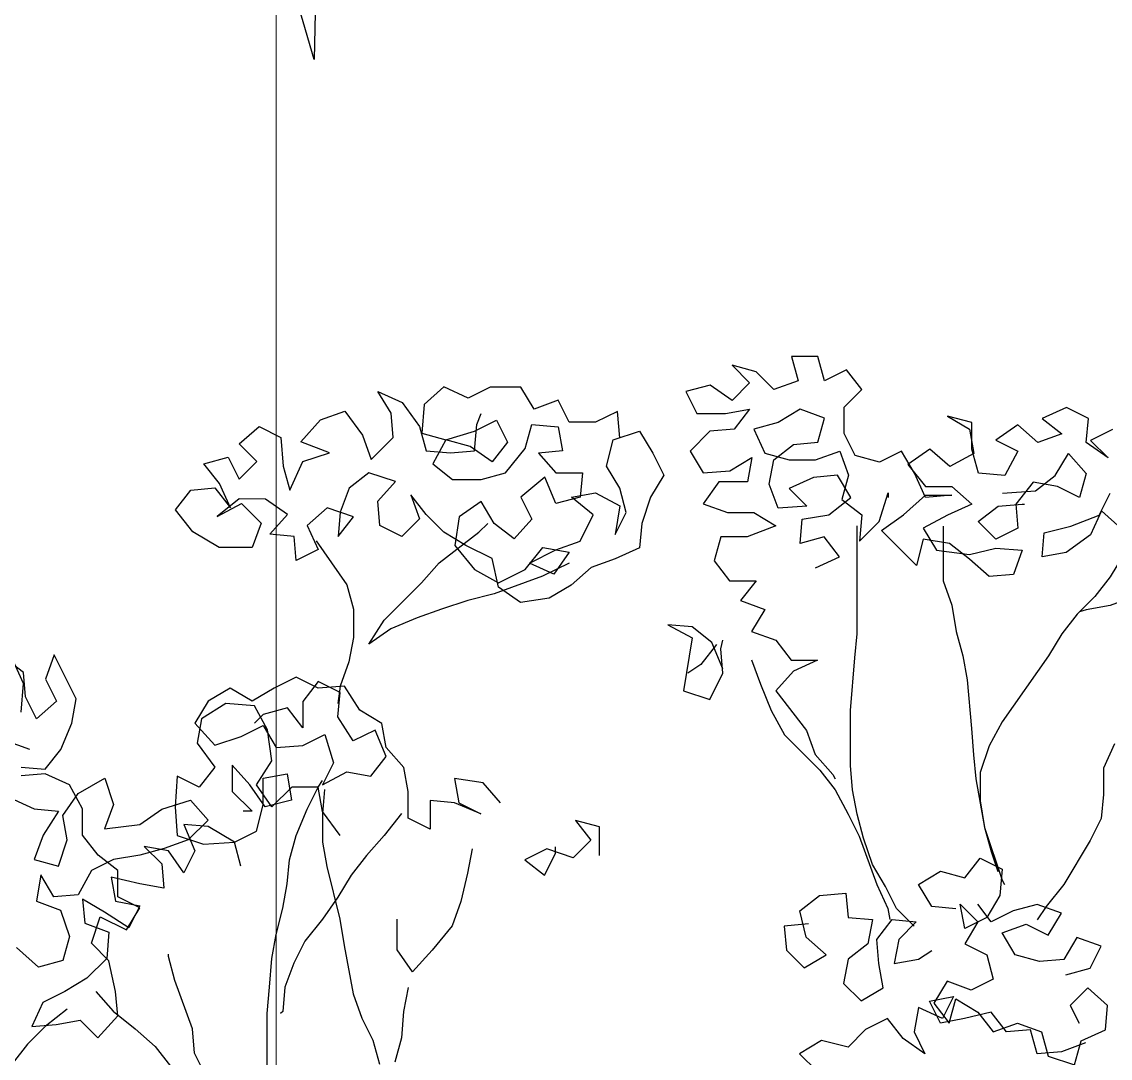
# Model space of a CAD drawing. Header units: millimetres. Extents: x 684983 to 685377, y 990360 to 990509.
# Drawn here: x 685207.81 to 685208.524, y 990441.139 to 990441.819 of the extents above; entities that cross this region are included whole.
import ezdxf

# ---------------------------------------------------------------- set-up
doc = ezdxf.new("R2010")
doc.units = ezdxf.units.MM
doc.layers.add('grid', color=8, linetype='Continuous', lineweight=9)
doc.layers.add('SYMBOLS', color=7, linetype='Continuous')
doc.layers.add('TEAK', color=7, linetype='Continuous')

# ---------------------------------------------------------------- blocks, each defined once
blk = doc.blocks.new('A$C11072AF8')
at = {"color": 3}
blk.add_lwpolyline([(1.05135, 1.23773), (1.04452, 0.91726), (0.94894, 1.24455)], dxfattribs=at)
blk = doc.blocks.new('A$C0CA14312')
blk.add_blockref('A$C11072AF8', (0, 0))
blk = doc.blocks.new('CCONUT')
at = {"xscale": 0.6000000000000001, "yscale": 0.6000000000000001, "zscale": 0.6000000000000001}
blk.add_blockref('A$C0CA14312', (-0.45164, -0.018), dxfattribs=at)
blk = doc.blocks.new('A$C25655A80')
at = {"color": 62}
for p, q in [((-0.01827, 2.09854), (-0.01539, 2.08796)), ((-0.00673, 2.09853), (-0.01827, 2.09854)), ((-0.00386, 2.08795), (-0.00673, 2.09853)), ((-0.04423, 2.09472), (-0.03654, 2.08702)), ((-0.03365, 2.09182), (-0.04423, 2.09472)), ((-0.02597, 2.08413), (-0.03365, 2.09182)), ((0.00576, 2.09275), (-0.00386, 2.08795)), ((0.01248, 2.08409), (0.00576, 2.09275)), ((-0.19901, 2.08332), (-0.18844, 2.07851)), ((-0.19325, 2.07371), (-0.19901, 2.08332)), ((-0.17016, 2.08522), (-0.17882, 2.07754)), ((-0.15959, 2.0804), (-0.17016, 2.08522)), ((-0.14998, 2.0852), (-0.15959, 2.0804)), ((-0.13652, 2.08519), (-0.14998, 2.0852)), ((-0.13076, 2.07557), (-0.13652, 2.08519)), ((-0.05385, 2.08607), (-0.06442, 2.0832)), ((-0.04424, 2.07934), (-0.05385, 2.08607)), ((-0.03654, 2.08702), (-0.04424, 2.07934)), ((-0.01539, 2.08796), (-0.02597, 2.08413)), ((0.00478, 2.07641), (0.01248, 2.08409)), ((-0.12018, 2.07941), (-0.13076, 2.07557)), ((-0.11538, 2.06979), (-0.12018, 2.07941)), ((-0.06442, 2.0832), (-0.05963, 2.07358)), ((-0.22401, 2.07085), (-0.21343, 2.07469)), ((-0.21343, 2.07469), (-0.20575, 2.0641)), ((-0.18844, 2.07851), (-0.18075, 2.06793)), ((-0.17882, 2.07754), (-0.1798, 2.06504)), ((-0.09423, 2.07458), (-0.10385, 2.06978)), ((-0.09328, 2.06304), (-0.09423, 2.07458)), ((-0.04713, 2.07357), (-0.03655, 2.07548)), ((-0.03655, 2.07548), (-0.04329, 2.06684)), ((-0.01444, 2.07546), (-0.02406, 2.06971)), ((-0.00387, 2.07161), (-0.01444, 2.07546)), ((0.00477, 2.06487), (0.00478, 2.07641)), ((0.10188, 2.07632), (0.0913, 2.07152)), ((0.11148, 2.0715), (0.10188, 2.07632)), ((-0.23267, 2.06124), (-0.22401, 2.07085)), ((-0.19229, 2.06313), (-0.19325, 2.07371)), ((-0.15672, 2.06598), (-0.14711, 2.07078)), ((-0.15576, 2.06886), (-0.15383, 2.07367)), ((-0.14711, 2.07078), (-0.14231, 2.06116)), ((-0.10385, 2.06978), (-0.11538, 2.06979)), ((-0.05963, 2.07358), (-0.04713, 2.07357)), ((-0.02406, 2.06971), (-0.03464, 2.06683)), ((-0.00677, 2.06104), (-0.00387, 2.07161)), ((0.04996, 2.07252), (0.05957, 2.06674)), ((0.06053, 2.06963), (0.04996, 2.07252)), ((0.06052, 2.05809), (0.06053, 2.06963)), ((0.0913, 2.07152), (0.09994, 2.06479)), ((0.11051, 2.06093), (0.11148, 2.0715)), ((-0.25959, 2.06031), (-0.25093, 2.06799)), ((-0.25093, 2.06799), (-0.24132, 2.06318)), ((-0.18075, 2.06793), (-0.17788, 2.05735)), ((-0.1798, 2.06504), (-0.16922, 2.06215)), ((-0.16922, 2.06215), (-0.15672, 2.06598)), ((-0.15673, 2.05733), (-0.15576, 2.06886)), ((-0.13462, 2.05827), (-0.13173, 2.06884)), ((-0.13173, 2.06884), (-0.12019, 2.06787)), ((-0.12019, 2.06787), (-0.11828, 2.05729)), ((-0.09617, 2.06208), (-0.08463, 2.06592)), ((-0.08463, 2.06592), (-0.07887, 2.0563)), ((-0.05386, 2.06589), (-0.06252, 2.05724)), ((-0.04329, 2.06684), (-0.05386, 2.06589)), ((-0.03464, 2.06683), (-0.02984, 2.05625)), ((0.00957, 2.05525), (0.00477, 2.06487)), ((0.05957, 2.06674), (0.06148, 2.05617)), ((0.08072, 2.06865), (0.0711, 2.06193)), ((0.08936, 2.06095), (0.08072, 2.06865)), ((0.09994, 2.06479), (0.08936, 2.06095)), ((0.12205, 2.06669), (0.11244, 2.06189)), ((-0.2519, 2.05261), (-0.25959, 2.06031)), ((-0.24132, 2.06318), (-0.24037, 2.05068)), ((-0.22018, 2.05643), (-0.23267, 2.06124)), ((-0.20575, 2.0641), (-0.20192, 2.05353)), ((-0.20192, 2.05353), (-0.19229, 2.06313)), ((-0.16922, 2.06215), (-0.175, 2.05158)), ((-0.15865, 2.05925), (-0.16922, 2.06215)), ((-0.14231, 2.06116), (-0.14905, 2.05252)), ((-0.09906, 2.05055), (-0.09617, 2.06208)), ((-0.026, 2.05336), (-0.01734, 2.06009)), ((-0.01734, 2.06009), (-0.00677, 2.06104)), ((0.0711, 2.06193), (0.08071, 2.05711)), ((0.12012, 2.05419), (0.11051, 2.06093)), ((0.11244, 2.06189), (0.12012, 2.05419)), ((-0.23172, 2.05259), (-0.22018, 2.05643)), ((-0.17788, 2.05735), (-0.16731, 2.05638)), ((-0.16731, 2.05638), (-0.15673, 2.05733)), ((-0.14905, 2.05252), (-0.15865, 2.05925)), ((-0.14328, 2.0477), (-0.13462, 2.05827)), ((-0.11828, 2.05729), (-0.12885, 2.05634)), ((-0.12885, 2.05634), (-0.12117, 2.04768)), ((-0.07887, 2.0563), (-0.07407, 2.04668)), ((-0.06252, 2.05724), (-0.05677, 2.04763)), ((-0.02984, 2.05625), (-0.01927, 2.05336)), ((-0.00773, 2.05335), (0.00284, 2.05718)), ((0.00284, 2.05718), (0.00668, 2.04661)), ((0.02014, 2.05236), (0.00957, 2.05525)), ((0.02976, 2.05716), (0.02014, 2.05236)), ((0.03552, 2.04754), (0.02976, 2.05716)), ((0.04226, 2.05811), (0.03264, 2.05139)), ((0.0509, 2.05041), (0.04226, 2.05811)), ((0.06148, 2.05617), (0.0509, 2.05041)), ((0.0634, 2.04752), (0.06052, 2.05809)), ((0.08071, 2.05711), (0.07493, 2.04654)), ((0.09704, 2.04652), (0.10282, 2.05613)), ((0.10282, 2.05613), (0.1105, 2.04747)), ((-0.27498, 2.05167), (-0.2644, 2.05454)), ((-0.26826, 2.04301), (-0.27498, 2.05167)), ((-0.2644, 2.05454), (-0.2596, 2.04493)), ((-0.2596, 2.04493), (-0.2519, 2.05261)), ((-0.24037, 2.05068), (-0.2375, 2.0401)), ((-0.2375, 2.0401), (-0.23172, 2.05259)), ((-0.175, 2.05158), (-0.16636, 2.04484)), ((-0.0933, 2.04093), (-0.09906, 2.05055)), ((-0.04523, 2.04858), (-0.03561, 2.05434)), ((-0.03561, 2.05434), (-0.03754, 2.04376)), ((-0.02793, 2.04279), (-0.026, 2.05336)), ((-0.01927, 2.05336), (-0.00773, 2.05335)), ((0.03264, 2.05139), (0.04032, 2.04177)), ((-0.20288, 2.04776), (-0.21154, 2.04104)), ((-0.19135, 2.0439), (-0.20288, 2.04776)), ((-0.15386, 2.04483), (-0.14328, 2.0477)), ((-0.12598, 2.04577), (-0.13656, 2.03712)), ((-0.12118, 2.03423), (-0.12598, 2.04577)), ((-0.12117, 2.04768), (-0.10964, 2.04767)), ((-0.10964, 2.04767), (-0.11061, 2.0371)), ((-0.07407, 2.04668), (-0.07985, 2.03707)), ((-0.05677, 2.04763), (-0.04523, 2.04858)), ((-0.0087, 2.04566), (-0.01928, 2.04086)), ((0.00187, 2.04661), (-0.0087, 2.04566)), ((0.00763, 2.03699), (0.00187, 2.04661)), ((0.00668, 2.04661), (0.00379, 2.03603)), ((0.04032, 2.03696), (0.03552, 2.04754)), ((0.07493, 2.04654), (0.0634, 2.04752)), ((0.08838, 2.0398), (0.09704, 2.04652)), ((0.1105, 2.04747), (0.10761, 2.0369)), ((-0.28076, 2.04014), (-0.27018, 2.04109)), ((-0.27018, 2.04109), (-0.26346, 2.03243)), ((-0.26346, 2.03243), (-0.26826, 2.04301)), ((-0.21154, 2.04104), (-0.2154, 2.03047)), ((-0.19905, 2.03526), (-0.19135, 2.0439)), ((-0.16636, 2.04484), (-0.15386, 2.04483)), ((-0.09043, 2.03035), (-0.0933, 2.04093)), ((-0.05004, 2.04377), (-0.05678, 2.03417)), ((-0.03754, 2.04376), (-0.05004, 2.04377)), ((-0.02409, 2.03221), (-0.02793, 2.04279)), ((-0.01928, 2.04086), (-0.0116, 2.03316)), ((0.04032, 2.04177), (0.05186, 2.04176)), ((0.05186, 2.04176), (0.0605, 2.03406)), ((0.08743, 2.04365), (0.07973, 2.03404)), ((0.098, 2.04172), (0.08743, 2.04365)), ((0.10761, 2.0369), (0.098, 2.04172)), ((-0.28749, 2.03149), (-0.28076, 2.04014)), ((-0.25961, 2.03628), (-0.26923, 2.02859)), ((-0.24807, 2.03626), (-0.25961, 2.03628)), ((-0.23847, 2.02953), (-0.24807, 2.03626)), ((-0.18463, 2.03813), (-0.18079, 2.02755)), ((-0.17791, 2.02947), (-0.18463, 2.03813)), ((-0.13656, 2.03712), (-0.13177, 2.02751)), ((-0.11061, 2.0371), (-0.12118, 2.03423)), ((-0.11445, 2.0371), (-0.10388, 2.03902)), ((-0.10485, 2.0294), (-0.11445, 2.0371)), ((-0.10388, 2.03902), (-0.09331, 2.03324)), ((-0.07985, 2.03707), (-0.0837, 2.02554)), ((-0.00199, 2.02931), (0.00763, 2.03699)), ((0.00379, 2.03603), (0.01243, 2.0293)), ((0.02012, 2.02641), (0.02398, 2.0389)), ((0.02398, 2.0389), (0.02397, 2.03698)), ((0.0307, 2.02928), (0.04032, 2.03792)), ((0.04032, 2.03792), (0.05185, 2.03791)), ((0.05185, 2.03791), (0.04032, 2.03696)), ((0.07396, 2.03885), (0.08838, 2.0398)), ((0.11625, 2.0292), (0.12107, 2.03881)), ((-0.27981, 2.02187), (-0.28749, 2.03149)), ((-0.26923, 2.02859), (-0.25865, 2.03435)), ((-0.25865, 2.03435), (-0.25001, 2.02569)), ((-0.22116, 2.03239), (-0.22982, 2.02471)), ((-0.20963, 2.02854), (-0.22116, 2.03239)), ((-0.1981, 2.02468), (-0.19905, 2.03526)), ((-0.15387, 2.03522), (-0.16349, 2.0285)), ((-0.14811, 2.0256), (-0.15387, 2.03522)), ((-0.09331, 2.03324), (-0.09524, 2.02074)), ((-0.05678, 2.03417), (-0.04621, 2.03031)), ((-0.0116, 2.03316), (-0.02409, 2.03221)), ((0.0605, 2.03406), (0.04992, 2.02926)), ((0.06338, 2.02637), (0.07204, 2.03309)), ((0.07204, 2.03309), (0.08261, 2.03404)), ((0.07973, 2.03404), (0.08068, 2.02347)), ((0.08261, 2.03404), (0.08357, 2.03404)), ((0.11722, 2.03112), (0.1124, 2.02055)), ((0.12586, 2.02343), (0.11722, 2.03112)), ((-0.24617, 2.02088), (-0.23847, 2.02953)), ((-0.2154, 2.03047), (-0.21637, 2.01989)), ((-0.21637, 2.01989), (-0.20963, 2.02854)), ((-0.18079, 2.02755), (-0.18849, 2.01987)), ((-0.17022, 2.02177), (-0.17791, 2.02947)), ((-0.16349, 2.0285), (-0.16542, 2.016)), ((-0.13177, 2.02751), (-0.13946, 2.01886)), ((-0.11063, 2.01787), (-0.10485, 2.0294)), ((-0.09524, 2.02074), (-0.09043, 2.03035)), ((-0.04621, 2.03031), (-0.03467, 2.0303)), ((-0.03467, 2.0303), (-0.02506, 2.02452)), ((-0.0145, 2.01682), (-0.01353, 2.0274)), ((-0.01353, 2.0274), (-0.00199, 2.02931)), ((0.01243, 2.0293), (0.01146, 2.01776)), ((0.01146, 2.01776), (0.02012, 2.02641)), ((0.02108, 2.02256), (0.0307, 2.02928)), ((0.04992, 2.02926), (0.03934, 2.0235)), ((0.07106, 2.01867), (0.06338, 2.02637)), ((0.10375, 2.02441), (0.11625, 2.0292)), ((-0.26828, 2.01513), (-0.27981, 2.02187)), ((-0.25001, 2.02569), (-0.25386, 2.01512)), ((-0.22982, 2.02471), (-0.22502, 2.01413)), ((-0.18849, 2.01987), (-0.1981, 2.02468)), ((-0.17216, 2.00832), (-0.15484, 2.02176)), ((-0.16061, 2.016), (-0.17022, 2.02177)), ((-0.15484, 2.02176), (-0.15099, 2.0256)), ((-0.13946, 2.01886), (-0.14811, 2.0256)), ((-0.0837, 2.02554), (-0.08467, 2.01497)), ((-0.02506, 2.02452), (-0.03756, 2.01973)), ((0.01046, 1.97739), (0.0105, 2.02449)), ((0.03644, 2.00717), (0.02108, 2.02256)), ((0.03934, 2.0235), (0.0451, 2.01389)), ((0.048, 2.02446), (0.04797, 2.00043)), ((0.08068, 2.02347), (0.07106, 2.01867)), ((0.09124, 2.01096), (0.09221, 2.02153)), ((0.09221, 2.02153), (0.10375, 2.02441)), ((-0.23559, 2.01991), (-0.24617, 2.02088)), ((-0.23464, 2.00934), (-0.23559, 2.01991)), ((-0.22598, 2.01798), (-0.21254, 1.99874)), ((-0.1212, 2.01404), (-0.11063, 2.01787)), ((-0.0491, 2.01974), (-0.05199, 2.00917)), ((-0.03756, 2.01973), (-0.0491, 2.01974)), ((-0.00392, 2.0197), (-0.0145, 2.01682)), ((0.0028, 2.01104), (-0.00392, 2.0197)), ((0.03934, 2.0187), (0.03644, 2.00717)), ((0.05087, 2.01677), (0.03934, 2.0187)), ((0.05952, 2.01003), (0.05087, 2.01677)), ((0.1124, 2.02055), (0.10182, 2.01287)), ((-0.25386, 2.01512), (-0.26828, 2.01513)), ((-0.22502, 2.01413), (-0.23464, 2.00934)), ((-0.16542, 2.016), (-0.15678, 2.00542)), ((-0.14908, 2.01022), (-0.16061, 2.016)), ((-0.13467, 2.0054), (-0.12697, 2.01501)), ((-0.13274, 2.00828), (-0.1212, 2.01404)), ((-0.12697, 2.01501), (-0.11544, 2.01307)), ((-0.11544, 2.01307), (-0.12217, 2.00347)), ((-0.08467, 2.01497), (-0.09525, 2.01017)), ((0.0451, 2.01389), (0.05952, 2.01195)), ((0.05952, 2.01195), (0.07106, 2.01482)), ((0.07106, 2.01482), (0.08259, 2.01385)), ((0.08259, 2.01385), (0.07874, 2.00328)), ((0.10182, 2.01287), (0.09124, 2.01096)), ((-0.17986, 1.99967), (-0.17216, 2.00832)), ((-0.14621, 1.99772), (-0.14908, 2.01022)), ((-0.12217, 2.00347), (-0.13274, 2.00828)), ((-0.11544, 2.00827), (-0.12698, 2.00251)), ((-0.09525, 2.01017), (-0.10583, 2.00633)), ((-0.05199, 2.00917), (-0.04527, 2.00051)), ((-0.00778, 2.00624), (0.0028, 2.01104)), ((0.06816, 2.00233), (0.05952, 2.01003)), ((0.12681, 2.01189), (0.12103, 2.00228)), ((-0.15678, 2.00542), (-0.14621, 1.99964)), ((-0.12698, 2.00251), (-0.14814, 1.99484)), ((-0.14621, 1.99964), (-0.13467, 2.0054)), ((-0.10583, 2.00633), (-0.11449, 1.99865)), ((0.07874, 2.00328), (0.06816, 2.00233)), ((-0.21254, 1.99874), (-0.20967, 1.98816)), ((-0.19621, 1.98335), (-0.17986, 1.99967)), ((-0.13661, 1.99098), (-0.14621, 1.99772)), ((-0.11449, 1.99865), (-0.12411, 1.99289)), ((-0.04527, 2.00051), (-0.03374, 2.0005)), ((-0.03374, 2.0005), (-0.04047, 1.99185)), ((0.04797, 2.00043), (0.05181, 1.98985)), ((0.12103, 2.00228), (0.1143, 1.99364)), ((-0.14814, 1.99484), (-0.15968, 1.99196)), ((0.1143, 1.99364), (0.1066, 1.98595)), ((0.1316, 1.99362), (0.12102, 1.98978)), ((-0.20967, 1.98816), (-0.20968, 1.97567)), ((-0.15968, 1.99196), (-0.17121, 1.98813)), ((-0.12411, 1.99289), (-0.13661, 1.99098)), ((-0.04047, 1.99185), (-0.0299, 1.988)), ((0.05181, 1.98985), (0.05372, 1.97831)), ((0.12102, 1.98978), (0.11045, 1.98787)), ((-0.18179, 1.98429), (-0.19333, 1.9795)), ((-0.17121, 1.98813), (-0.18179, 1.98429)), ((-0.0299, 1.988), (-0.03568, 1.97839)), ((0.1066, 1.98595), (0.09986, 1.97731)), ((0.11045, 1.98787), (0.10756, 1.98691)), ((-0.20295, 1.97278), (-0.19621, 1.98335)), ((-0.19333, 1.9795), (-0.20295, 1.97278)), ((-0.07221, 1.98131), (-0.06164, 1.97553)), ((-0.06163, 1.98034), (-0.07221, 1.98131)), ((-0.05299, 1.9736), (-0.06163, 1.98034)), ((-0.20968, 1.97567), (-0.21161, 1.9651)), ((-0.06164, 1.97553), (-0.0655, 1.95246)), ((-0.04915, 1.97071), (-0.04818, 1.97456)), ((-0.03568, 1.97839), (-0.02511, 1.97454)), ((-0.02511, 1.97454), (-0.01839, 1.96588)), ((0.00949, 1.96682), (0.01046, 1.97739)), ((0.05372, 1.97831), (0.0566, 1.96773)), ((0.09986, 1.97731), (0.09409, 1.9677)), ((-0.05107, 1.97264), (-0.0578, 1.96399)), ((-0.04819, 1.96206), (-0.05299, 1.9736)), ((-0.04819, 1.96014), (-0.04915, 1.97071)), ((-0.35389, 1.96042), (-0.36253, 1.96716)), ((-0.35389, 1.95561), (-0.35869, 1.96619)), ((-0.34042, 1.9681), (-0.34428, 1.95753)), ((-0.33083, 1.94886), (-0.34042, 1.9681)), ((-0.21161, 1.9651), (-0.21547, 1.95452)), ((-0.03569, 1.9659), (-0.03186, 1.95532)), ((-0.01839, 1.96588), (-0.00685, 1.96587)), ((-0.00685, 1.96587), (-0.01743, 1.96107)), ((0.00755, 1.94375), (0.00949, 1.96682)), ((0.0566, 1.96773), (0.05851, 1.95716)), ((0.09409, 1.9677), (0.07387, 1.93888)), ((-0.35294, 1.94984), (-0.35389, 1.96042)), ((-0.0578, 1.96399), (-0.06357, 1.96015)), ((-0.05397, 1.94861), (-0.04819, 1.96014)), ((-0.01743, 1.96107), (-0.02513, 1.95243)), ((-0.35486, 1.94312), (-0.35389, 1.95561)), ((-0.34428, 1.95753), (-0.33948, 1.94791)), ((-0.23469, 1.95839), (-0.24431, 1.95359)), ((-0.22508, 1.95357), (-0.23469, 1.95839)), ((-0.22508, 1.95646), (-0.23181, 1.94781)), ((-0.21547, 1.95164), (-0.22508, 1.95646)), ((-0.03186, 1.95532), (-0.02706, 1.94378)), ((0.05851, 1.95716), (0.06041, 1.93601)), ((-0.26353, 1.95361), (-0.27315, 1.94785)), ((-0.25392, 1.94783), (-0.26353, 1.95361)), ((-0.24431, 1.95359), (-0.25392, 1.94783)), ((-0.21354, 1.95452), (-0.22508, 1.95357)), ((-0.21644, 1.94107), (-0.21547, 1.95164)), ((-0.21547, 1.95452), (-0.21643, 1.94683)), ((-0.20682, 1.94394), (-0.21354, 1.95452)), ((-0.0655, 1.95246), (-0.05397, 1.94861)), ((-0.02513, 1.95243), (-0.01169, 1.93511)), ((-0.34814, 1.94023), (-0.35294, 1.94984)), ((-0.33948, 1.94791), (-0.34814, 1.94023)), ((-0.33276, 1.93829), (-0.33083, 1.94886)), ((-0.27315, 1.94785), (-0.27893, 1.93824)), ((-0.26546, 1.94688), (-0.27604, 1.94016)), ((-0.25296, 1.94591), (-0.26546, 1.94688)), ((-0.24721, 1.93533), (-0.25296, 1.94591)), ((-0.23181, 1.94781), (-0.23182, 1.93627)), ((-0.24912, 1.94206), (-0.25297, 1.93822)), ((-0.23855, 1.94493), (-0.24912, 1.94206)), ((-0.23182, 1.93627), (-0.23855, 1.94493)), ((-0.20972, 1.93049), (-0.21644, 1.94107)), ((-0.19722, 1.93817), (-0.20682, 1.94394)), ((-0.02706, 1.94378), (-0.0213, 1.9332)), ((0.00753, 1.91971), (0.00755, 1.94375)), ((-0.33758, 1.92676), (-0.33276, 1.93829)), ((-0.27893, 1.93824), (-0.27028, 1.92862)), ((-0.27604, 1.94016), (-0.27797, 1.92959)), ((-0.25874, 1.93245), (-0.24913, 1.93725)), ((-0.24913, 1.93725), (-0.24337, 1.92763)), ((-0.1953, 1.92759), (-0.19722, 1.93817)), ((0.06041, 1.93601), (0.06136, 1.92447)), ((0.07387, 1.93888), (0.06809, 1.92831)), ((-0.27028, 1.92862), (-0.25874, 1.93245)), ((-0.2453, 1.92187), (-0.24721, 1.93533)), ((-0.23183, 1.92858), (-0.22221, 1.93338)), ((-0.22221, 1.93338), (-0.21838, 1.92088)), ((-0.2001, 1.93528), (-0.20972, 1.93049)), ((-0.19531, 1.92374), (-0.2001, 1.93528)), ((-0.0213, 1.9332), (-0.00593, 1.9178)), ((-0.01169, 1.93511), (-0.00785, 1.92453)), ((-0.35103, 1.92677), (-0.3616, 1.93063)), ((-0.34431, 1.91811), (-0.33758, 1.92676)), ((-0.27797, 1.92959), (-0.27029, 1.91901)), ((-0.24337, 1.92763), (-0.23183, 1.92858)), ((-0.18762, 1.91893), (-0.1953, 1.92759)), ((0.06809, 1.92831), (0.06424, 1.91678)), ((0.12289, 1.92922), (0.11807, 1.91865)), ((-0.25203, 1.9113), (-0.2453, 1.92187)), ((-0.20204, 1.9151), (-0.19531, 1.92374)), ((-0.00785, 1.92453), (-0.00017, 1.91588)), ((0.06136, 1.92447), (0.06231, 1.9139)), ((-0.35489, 1.91908), (-0.34431, 1.91811)), ((-0.27029, 1.91901), (-0.27703, 1.91036)), ((-0.2626, 1.91996), (-0.26261, 1.90842)), ((-0.25492, 1.9113), (-0.2626, 1.91996)), ((-0.21838, 1.92088), (-0.2232, 1.91127)), ((-0.2232, 1.91127), (-0.21262, 1.91703)), ((-0.21262, 1.91703), (-0.20204, 1.9151)), ((-0.18571, 1.90835), (-0.18762, 1.91893)), ((-0.00593, 1.9178), (0.00079, 1.90915)), ((0.00848, 1.90914), (0.00753, 1.91971)), ((0.11807, 1.91865), (0.11806, 1.90712)), ((-0.34431, 1.91619), (-0.35489, 1.91524)), ((-0.33374, 1.91137), (-0.34431, 1.91619)), ((-0.3299, 1.90753), (-0.31836, 1.91424)), ((-0.31836, 1.91424), (-0.31453, 1.9027)), ((-0.28664, 1.91518), (-0.28761, 1.90172)), ((-0.27703, 1.91036), (-0.28664, 1.91518)), ((-0.24916, 1.90264), (-0.24915, 1.91418)), ((-0.24915, 1.91418), (-0.23857, 1.91609)), ((-0.23857, 1.91609), (-0.23666, 1.90456)), ((-0.22512, 1.91031), (-0.22319, 1.9132)), ((-0.16551, 1.9141), (-0.1636, 1.90353)), ((-0.15302, 1.91217), (-0.16551, 1.9141)), ((-0.14534, 1.90351), (-0.15302, 1.91217)), ((-0.00017, 1.91588), (0.00079, 1.91395)), ((0.06231, 1.9139), (0.06614, 1.89274)), ((0.06424, 1.91678), (0.06423, 1.90428)), ((-0.33664, 1.89792), (-0.3299, 1.90753)), ((-0.32799, 1.90079), (-0.33374, 1.91137)), ((-0.26261, 1.90842), (-0.25397, 1.89977)), ((-0.2482, 1.90168), (-0.25492, 1.9113)), ((-0.24531, 1.90168), (-0.25203, 1.9113)), ((-0.23665, 1.91032), (-0.24531, 1.90168)), ((-0.22512, 1.91031), (-0.23665, 1.91032)), ((-0.22993, 1.9007), (-0.22512, 1.91031)), ((-0.22321, 1.89974), (-0.22512, 1.91031)), ((-0.22224, 1.90935), (-0.22321, 1.89878)), ((-0.18572, 1.89682), (-0.18571, 1.90835)), ((0.00079, 1.90915), (0.00654, 1.89857)), ((0.01039, 1.89856), (0.00848, 1.90914)), ((-0.36163, 1.90659), (-0.34914, 1.90081)), ((-0.31453, 1.9027), (-0.31838, 1.89213)), ((-0.29338, 1.90076), (-0.28088, 1.9046)), ((-0.28088, 1.9046), (-0.2732, 1.89594)), ((-0.25205, 1.89111), (-0.24916, 1.90264)), ((-0.23666, 1.90456), (-0.2482, 1.90168)), ((-0.1761, 1.9045), (-0.17611, 1.892)), ((-0.16552, 1.90353), (-0.1761, 1.9045)), ((-0.15399, 1.89871), (-0.16552, 1.90353)), ((-0.1636, 1.90353), (-0.15399, 1.89871)), ((0.06423, 1.90428), (0.06614, 1.89274)), ((0.11806, 1.90712), (0.11709, 1.89654)), ((-0.34914, 1.90081), (-0.33856, 1.89984)), ((-0.33856, 1.89984), (-0.3453, 1.88927)), ((-0.33473, 1.88734), (-0.33664, 1.89792)), ((-0.328, 1.88926), (-0.32799, 1.90079)), ((-0.303, 1.89404), (-0.29338, 1.90076)), ((-0.28761, 1.90172), (-0.28666, 1.88922)), ((-0.25397, 1.89977), (-0.25781, 1.89977)), ((-0.23475, 1.88917), (-0.22993, 1.9007)), ((-0.22321, 1.89878), (-0.22322, 1.88628)), ((-0.21553, 1.88916), (-0.22321, 1.89974)), ((-0.1886, 1.89874), (-0.1963, 1.88914)), ((0.00654, 1.89857), (0.01134, 1.88895)), ((0.01326, 1.88799), (0.01039, 1.89856)), ((-0.31838, 1.89213), (-0.303, 1.89404)), ((-0.28377, 1.89402), (-0.27898, 1.88248)), ((-0.2732, 1.89305), (-0.28377, 1.89402)), ((-0.2732, 1.89594), (-0.28186, 1.88729)), ((-0.26167, 1.88631), (-0.2732, 1.89305)), ((-0.17611, 1.892), (-0.18572, 1.89682)), ((-0.10209, 1.8929), (-0.11266, 1.89579)), ((-0.11266, 1.89579), (-0.10594, 1.88713)), ((0.11709, 1.89654), (0.11228, 1.88693)), ((-0.3453, 1.88927), (-0.34916, 1.8787)), ((-0.32128, 1.8806), (-0.328, 1.88926)), ((-0.28666, 1.88922), (-0.27513, 1.88537)), ((-0.26167, 1.88631), (-0.25205, 1.89111)), ((-0.23764, 1.8786), (-0.23475, 1.88917)), ((-0.1963, 1.88914), (-0.204, 1.88049)), ((-0.1021, 1.8804), (-0.10209, 1.8929)), ((0.01134, 1.88895), (0.01901, 1.86779)), ((0.06614, 1.89274), (0.07381, 1.86966)), ((0.06614, 1.89274), (0.06901, 1.88217)), ((-0.33858, 1.87581), (-0.33473, 1.88734)), ((-0.30109, 1.88443), (-0.2934, 1.87673)), ((-0.29051, 1.8825), (-0.30109, 1.88443)), ((-0.28186, 1.88729), (-0.29243, 1.88346)), ((-0.27513, 1.88537), (-0.26167, 1.88631)), ((-0.2588, 1.87574), (-0.26167, 1.88631)), ((-0.22322, 1.88628), (-0.22131, 1.8757)), ((-0.12132, 1.88138), (-0.12132, 1.88426)), ((-0.10594, 1.88713), (-0.11364, 1.87945)), ((0.0171, 1.87645), (0.01326, 1.88799)), ((0.11228, 1.88693), (0.10072, 1.86772)), ((-0.31263, 1.87386), (-0.32128, 1.8806)), ((-0.30301, 1.88058), (-0.31455, 1.87867)), ((-0.29243, 1.88346), (-0.30301, 1.88058)), ((-0.28379, 1.87288), (-0.29051, 1.8825)), ((-0.27898, 1.88248), (-0.28379, 1.87288)), ((-0.204, 1.88049), (-0.21073, 1.87185)), ((-0.15785, 1.88334), (-0.15978, 1.87276)), ((-0.12517, 1.88331), (-0.13479, 1.87851)), ((-0.12614, 1.87177), (-0.12132, 1.88138)), ((-0.11364, 1.87945), (-0.12517, 1.88331)), ((0.05747, 1.87064), (0.0642, 1.87929)), ((0.0642, 1.87929), (0.07381, 1.87447)), ((0.06901, 1.88217), (0.07189, 1.87351)), ((-0.34916, 1.8787), (-0.33858, 1.87581)), ((-0.31455, 1.87867), (-0.32417, 1.87387)), ((-0.2934, 1.87673), (-0.29245, 1.86615)), ((-0.23862, 1.86803), (-0.23764, 1.8786)), ((-0.22131, 1.8757), (-0.21556, 1.85263)), ((-0.13479, 1.87851), (-0.12614, 1.87177)), ((0.02286, 1.86683), (0.0171, 1.87645)), ((0.07381, 1.87447), (0.07284, 1.86294)), ((-0.34628, 1.87197), (-0.34821, 1.86044)), ((-0.34052, 1.86235), (-0.34628, 1.87197)), ((-0.32417, 1.87387), (-0.32994, 1.86331)), ((-0.31552, 1.87098), (-0.3136, 1.86041)), ((-0.30302, 1.86809), (-0.31552, 1.87098)), ((-0.31264, 1.86233), (-0.31263, 1.87386)), ((-0.21073, 1.87185), (-0.21651, 1.86224)), ((-0.15978, 1.87276), (-0.16268, 1.86027)), ((0.03728, 1.86778), (0.0469, 1.87353)), ((0.0469, 1.87353), (0.05747, 1.87064)), ((0.07381, 1.86966), (0.07477, 1.86774)), ((-0.29245, 1.86615), (-0.30302, 1.86809)), ((-0.24055, 1.85746), (-0.23862, 1.86803)), ((0.01901, 1.86779), (0.02381, 1.85721)), ((0.02766, 1.85721), (0.02286, 1.86683)), ((0.04304, 1.85816), (0.03728, 1.86778)), ((0.10072, 1.86772), (0.09302, 1.85811)), ((-0.34821, 1.86044), (-0.33764, 1.85658)), ((-0.32994, 1.86331), (-0.34052, 1.86235)), ((-0.32802, 1.86138), (-0.32707, 1.85081)), ((-0.31842, 1.8556), (-0.32802, 1.86138)), ((-0.3136, 1.86041), (-0.30303, 1.85847)), ((-0.30303, 1.85751), (-0.31264, 1.86233)), ((-0.21651, 1.86224), (-0.22325, 1.85263)), ((-0.16268, 1.86027), (-0.16653, 1.8497)), ((-0.01464, 1.85629), (-0.00599, 1.86301)), ((-0.00599, 1.86301), (0.00555, 1.86396)), ((0.00555, 1.86396), (0.0065, 1.85338)), ((0.07284, 1.86294), (0.06706, 1.85333)), ((-0.33764, 1.85658), (-0.33381, 1.84504)), ((-0.30785, 1.84887), (-0.31842, 1.8556)), ((-0.30881, 1.84791), (-0.30303, 1.85751)), ((-0.30303, 1.85847), (-0.30785, 1.84887)), ((-0.24344, 1.84592), (-0.24055, 1.85746)), ((-0.01177, 1.84475), (-0.01464, 1.85629)), ((0.02381, 1.85721), (0.02477, 1.85241)), ((0.03534, 1.84951), (0.02766, 1.85721)), ((0.05361, 1.85719), (0.04304, 1.85816)), ((0.05553, 1.85911), (0.06322, 1.85141)), ((0.05745, 1.84853), (0.05553, 1.85911)), ((0.06899, 1.8514), (0.06323, 1.8591)), ((0.0786, 1.8562), (0.06899, 1.8514)), ((0.08918, 1.85908), (0.0786, 1.8562)), ((0.09302, 1.85811), (0.08917, 1.85235)), ((0.09975, 1.85522), (0.08918, 1.85908)), ((0.09397, 1.84561), (0.09975, 1.85522)), ((-0.32707, 1.85081), (-0.3165, 1.84695)), ((-0.3242, 1.84215), (-0.32034, 1.85368)), ((-0.32034, 1.85368), (-0.30881, 1.84791)), ((-0.22325, 1.85263), (-0.23095, 1.84303)), ((-0.21556, 1.85263), (-0.21365, 1.84109)), ((-0.19058, 1.83915), (-0.19056, 1.8526)), ((-0.0108, 1.85052), (-0.02138, 1.84956)), ((0.0065, 1.85338), (0.01708, 1.85241)), ((0.01708, 1.85241), (0.01514, 1.84184)), ((0.01899, 1.84376), (0.02573, 1.85241)), ((0.02573, 1.85241), (0.0363, 1.85143)), ((0.0363, 1.85143), (0.0286, 1.84375)), ((0.06322, 1.85141), (0.05744, 1.8418)), ((0.06706, 1.85333), (0.05745, 1.84853)), ((0.07379, 1.84659), (0.08437, 1.85043)), ((0.08437, 1.85043), (0.09397, 1.84561)), ((-0.3165, 1.84695), (-0.31747, 1.83542)), ((-0.24537, 1.83535), (-0.24344, 1.84592)), ((-0.16653, 1.8497), (-0.1752, 1.83913)), ((-0.02138, 1.84956), (-0.02043, 1.83899)), ((0.07955, 1.83698), (0.07379, 1.84659)), ((-0.33381, 1.84504), (-0.3367, 1.83447)), ((-0.31651, 1.83445), (-0.3242, 1.84215)), ((-0.23095, 1.84303), (-0.23576, 1.83342)), ((-0.21365, 1.84109), (-0.20982, 1.81994)), ((-0.00312, 1.83705), (-0.01177, 1.84475)), ((0.01514, 1.84184), (0.00649, 1.83512)), ((0.01994, 1.83318), (0.01899, 1.84376)), ((0.0286, 1.84375), (0.02667, 1.83318)), ((0.05744, 1.8418), (0.06705, 1.83699)), ((0.10647, 1.84464), (0.10069, 1.83503)), ((0.11704, 1.84079), (0.10647, 1.84464)), ((0.11223, 1.83118), (0.11704, 1.84079)), ((-0.34728, 1.8316), (-0.35688, 1.84026)), ((-0.29055, 1.83635), (-0.29055, 1.83731)), ((-0.28768, 1.82578), (-0.29055, 1.83635)), ((-0.18386, 1.82953), (-0.19058, 1.83915)), ((-0.1752, 1.83913), (-0.18386, 1.82953)), ((-0.02043, 1.83899), (-0.01274, 1.83129)), ((-0.01274, 1.83129), (-0.00312, 1.83705)), ((0.03725, 1.83509), (0.04302, 1.83893)), ((0.06705, 1.83699), (0.06992, 1.82641)), ((0.09012, 1.83408), (0.07955, 1.83698)), ((-0.3367, 1.83447), (-0.34728, 1.8316)), ((-0.31747, 1.83542), (-0.32613, 1.82677)), ((-0.31364, 1.82099), (-0.31651, 1.83445)), ((-0.24635, 1.82285), (-0.24537, 1.83535)), ((-0.23576, 1.83342), (-0.23962, 1.82285)), ((0.00649, 1.83512), (0.00455, 1.82455)), ((0.02186, 1.82261), (0.01994, 1.83318)), ((0.02667, 1.83318), (0.03725, 1.83509)), ((0.10069, 1.83503), (0.09012, 1.83408)), ((-0.32613, 1.82677), (-0.33575, 1.82101)), ((0.10165, 1.8283), (0.11223, 1.83118)), ((-0.28001, 1.80462), (-0.28768, 1.82578)), ((-0.24732, 1.81132), (-0.24635, 1.82285)), ((-0.23962, 1.82285), (-0.24059, 1.81227)), ((-0.18579, 1.8228), (-0.18772, 1.81223)), ((0.00455, 1.82455), (0.01224, 1.81685)), ((0.01224, 1.81685), (0.02186, 1.82261)), ((0.04974, 1.82547), (0.04396, 1.81586)), ((0.06031, 1.82161), (0.04974, 1.82547)), ((0.06992, 1.82641), (0.06031, 1.82161)), ((0.11126, 1.82253), (0.10356, 1.81484)), ((0.1199, 1.81483), (0.11126, 1.82253)), ((-0.33575, 1.82101), (-0.34537, 1.81622)), ((-0.32229, 1.821), (-0.31461, 1.81234)), ((-0.31269, 1.81042), (-0.31364, 1.82099)), ((-0.20982, 1.81994), (-0.20599, 1.80936)), ((0.04204, 1.81682), (0.05261, 1.81874)), ((0.05261, 1.81874), (0.0478, 1.80913)), ((0.05068, 1.8072), (0.05357, 1.81777)), ((0.05357, 1.81777), (0.06318, 1.812)), ((-0.34537, 1.81622), (-0.35018, 1.80565)), ((-0.3348, 1.81332), (-0.34442, 1.80564)), ((-0.31461, 1.81234), (-0.305, 1.80464)), ((-0.24059, 1.81227), (-0.24155, 1.81131)), ((-0.18772, 1.81223), (-0.18869, 1.80069)), ((0.03723, 1.81394), (0.0353, 1.80337)), ((0.0478, 1.80913), (0.03723, 1.81394)), ((0.04684, 1.8072), (0.04204, 1.81682)), ((0.04396, 1.81586), (0.05068, 1.8072)), ((0.10356, 1.81484), (0.1074, 1.80715)), ((0.11893, 1.80426), (0.1199, 1.81483)), ((-0.33961, 1.8066), (-0.32903, 1.80851)), ((-0.32903, 1.80851), (-0.32135, 1.80081)), ((-0.32135, 1.80081), (-0.31269, 1.81042)), ((-0.24734, 1.7844), (-0.24732, 1.81132)), ((-0.20599, 1.80936), (-0.20119, 1.79974)), ((0.02377, 1.80915), (0.01415, 1.80435)), ((0.03049, 1.80049), (0.02377, 1.80915)), ((0.05741, 1.80912), (0.04684, 1.8072)), ((0.06895, 1.81199), (0.05741, 1.80912)), ((0.06318, 1.812), (0.0699, 1.80334)), ((0.07567, 1.80333), (0.06895, 1.81199)), ((-0.34442, 1.80564), (-0.35211, 1.79796)), ((-0.35018, 1.80565), (-0.33961, 1.8066)), ((-0.305, 1.80464), (-0.29636, 1.79694)), ((-0.27906, 1.79404), (-0.28001, 1.80462)), ((0.01415, 1.80435), (0.00645, 1.79667)), ((0.0353, 1.80337), (0.04009, 1.79375)), ((0.0699, 1.80334), (0.08048, 1.80717)), ((0.08625, 1.80428), (0.07567, 1.80333)), ((0.08048, 1.80717), (0.09105, 1.80332)), ((0.08912, 1.79371), (0.08625, 1.80428)), ((0.09105, 1.80332), (0.09393, 1.79274)), ((0.10835, 1.79946), (0.11893, 1.80426)), ((-0.35211, 1.79796), (-0.35885, 1.78931)), ((-0.20119, 1.79974), (-0.19831, 1.78916)), ((-0.18869, 1.80069), (-0.19158, 1.79012)), ((-0.00508, 1.79956), (-0.0147, 1.7938)), ((0.00645, 1.79667), (-0.00508, 1.79956)), ((0.04009, 1.79375), (0.03049, 1.80049)), ((0.11027, 1.7985), (0.0997, 1.79466)), ((0.10546, 1.78889), (0.10835, 1.79946)), ((-0.29636, 1.79694), (-0.28964, 1.78829)), ((-0.27426, 1.78443), (-0.27906, 1.79404)), ((-0.0147, 1.7938), (-0.00702, 1.78611)), ((0.0997, 1.79466), (0.08912, 1.79371)), ((0.09393, 1.79274), (0.10546, 1.78889))]:
    blk.add_line(p, q, dxfattribs=at)
blk = doc.blocks.new('TR')
blk.add_blockref('A$C25655A80', (0.01921, 0.01485, 1.34531))

msp = doc.modelspace()

# ---------------------------------------------------------------- linework, layer by layer
at = {"layer": 'grid'}
msp.add_line((685207.9771, 990509.15479), (685207.9771, 990370.8996), dxfattribs=at)

# ---------------------------------------------------------------- block references
at = {"layer": 'SYMBOLS', "ltscale": 10, "xscale": 2.5, "yscale": 2.5, "zscale": 2.5}
msp.add_blockref('CCONUT', (685207.56447, 990440.463, 97.92), dxfattribs=at)
at = {"layer": 'TEAK', "xscale": 1.5, "yscale": 1.5, "zscale": 1.5}
msp.add_blockref('TR', (685208.31347, 990438.429, 97.796), dxfattribs=at)

doc.saveas('drawing.dxf')
